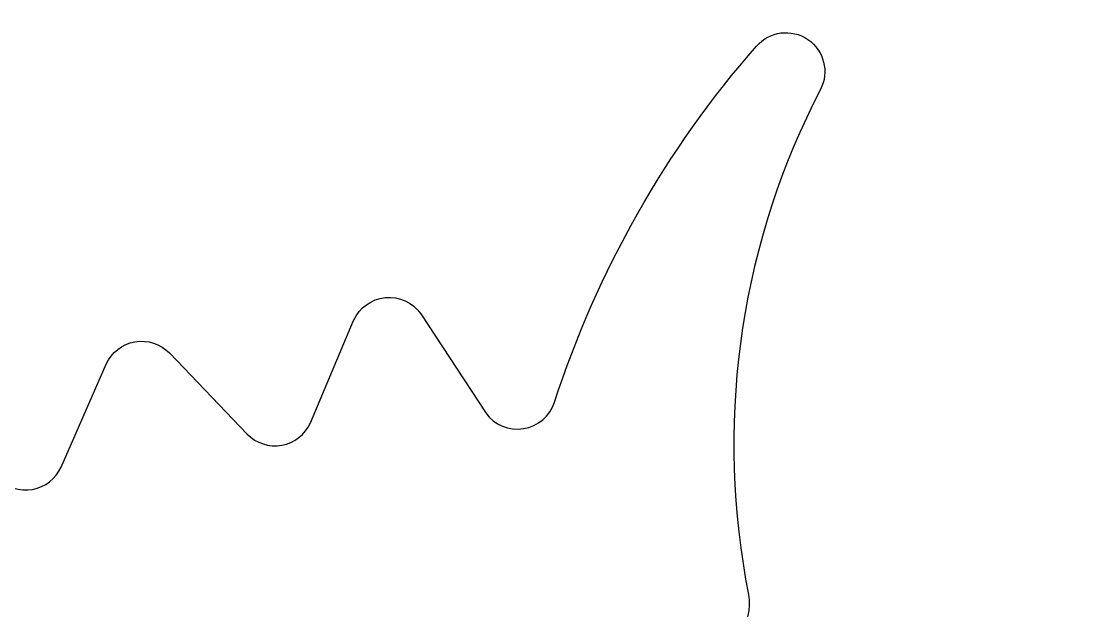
# Model space of a CAD drawing. Header units: millimetres. Extents: x 0 to 8967983, y -224399 to 13801.
# Drawn here: x 71396.41 to 71404.72, y -193450.9 to -193446.28 of the extents above; entities that cross this region are included whole.
import ezdxf

# ---------------------------------------------------------------- set-up
doc = ezdxf.new("R2010")
doc.units = ezdxf.units.MM
doc.header["$LTSCALE"] = 10
doc.layers.add('Архитектура', color=251, linetype='Continuous')

msp = doc.modelspace()

# ---------------------------------------------------------------- linework, layer by layer
at = {"layer": 'Архитектура', "lineweight": 25, "transparency": 33554684}
msp.add_lwpolyline([(71396.2291, -193449.8626, 0.527868), (71396.7247, -193449.7747), (71397.0772, -193448.9693, -0.527868), (71397.5728, -193448.8815), (71398.1806, -193449.5167, 0.527868), (71398.6762, -193449.4288), (71399.0139, -193448.6261, -0.57795), (71399.5395, -193448.574), (71400.0485, -193449.3505, 0.615334), (71400.5863, -193449.267, -0.101403), (71402.1674, -193446.478, -0.887085), (71402.6676, -193446.8189, 0.164997), (71402.082, -193450.6517), (71402.1033, -193450.7718, -0.414304), (71401.7575, -193451.2665)], format="xyb", dxfattribs=at)
msp.add_lwpolyline([(71396.2291, -193449.8626, 0.527868), (71396.7247, -193449.7747), (71397.0772, -193448.9693, -0.527868), (71397.5728, -193448.8815), (71398.1806, -193449.5167, 0.527868), (71398.6762, -193449.4288), (71399.0139, -193448.6261, -0.57795), (71399.5395, -193448.574), (71400.0485, -193449.3505, 0.615334), (71400.5863, -193449.267, -0.101403), (71402.1674, -193446.478, -0.887085), (71402.6676, -193446.8189, 0.164997), (71402.082, -193450.6517), (71402.1033, -193450.7718, -0.414304), (71401.7575, -193451.2665)], format="xyb", dxfattribs=at)
msp.add_lwpolyline([(71396.2291, -193449.8626, 0.527868), (71396.7247, -193449.7747), (71397.0772, -193448.9693, -0.527868), (71397.5728, -193448.8815), (71398.1806, -193449.5167, 0.527868), (71398.6762, -193449.4288), (71399.0139, -193448.6261, -0.57795), (71399.5395, -193448.574), (71400.0485, -193449.3505, 0.615334), (71400.5863, -193449.267, -0.101403), (71402.1674, -193446.478, -0.887085), (71402.6676, -193446.8189, 0.164997), (71402.082, -193450.6517), (71402.1033, -193450.7718, -0.414304), (71401.7575, -193451.2665)], format="xyb", dxfattribs=at)
msp.add_lwpolyline([(71396.2291, -193449.8626, 0.527868), (71396.7247, -193449.7747), (71397.0772, -193448.9693, -0.527868), (71397.5728, -193448.8815), (71398.1806, -193449.5167, 0.527868), (71398.6762, -193449.4288), (71399.0139, -193448.6261, -0.57795), (71399.5395, -193448.574), (71400.0485, -193449.3505, 0.615334), (71400.5863, -193449.267, -0.101403), (71402.1674, -193446.478, -0.887085), (71402.6676, -193446.8189, 0.164997), (71402.082, -193450.6517), (71402.1033, -193450.7718, -0.414304), (71401.7575, -193451.2665)], format="xyb", dxfattribs=at)
msp.add_lwpolyline([(71396.2291, -193449.8626, 0.527868), (71396.7247, -193449.7747), (71397.0772, -193448.9693, -0.527868), (71397.5728, -193448.8815), (71398.1806, -193449.5167, 0.527868), (71398.6762, -193449.4288), (71399.0139, -193448.6261, -0.57795), (71399.5395, -193448.574), (71400.0485, -193449.3505, 0.615334), (71400.5863, -193449.267, -0.101403), (71402.1674, -193446.478, -0.887085), (71402.6676, -193446.8189, 0.164997), (71402.082, -193450.6517), (71402.1033, -193450.7718, -0.414304), (71401.7575, -193451.2665)], format="xyb", dxfattribs=at)
msp.add_lwpolyline([(71396.2291, -193449.8626, 0.527868), (71396.7247, -193449.7747), (71397.0772, -193448.9693, -0.527868), (71397.5728, -193448.8815), (71398.1806, -193449.5167, 0.527868), (71398.6762, -193449.4288), (71399.0139, -193448.6261, -0.57795), (71399.5395, -193448.574), (71400.0485, -193449.3505, 0.615334), (71400.5863, -193449.267, -0.101403), (71402.1674, -193446.478, -0.887085), (71402.6676, -193446.8189, 0.164997), (71402.082, -193450.6517), (71402.1033, -193450.7718, -0.414304), (71401.7575, -193451.2665)], format="xyb", dxfattribs=at)
msp.add_lwpolyline([(71396.2291, -193449.8626, 0.527868), (71396.7247, -193449.7747), (71397.0772, -193448.9693, -0.527868), (71397.5728, -193448.8815), (71398.1806, -193449.5167, 0.527868), (71398.6762, -193449.4288), (71399.0139, -193448.6261, -0.57795), (71399.5395, -193448.574), (71400.0485, -193449.3505, 0.615334), (71400.5863, -193449.267, -0.101403), (71402.1674, -193446.478, -0.887085), (71402.6676, -193446.8189, 0.164997), (71402.082, -193450.6517), (71402.1033, -193450.7718, -0.414304), (71401.7575, -193451.2665)], format="xyb", dxfattribs=at)
msp.add_lwpolyline([(71396.2291, -193449.8626, 0.527868), (71396.7247, -193449.7747), (71397.0772, -193448.9693, -0.527868), (71397.5728, -193448.8815), (71398.1806, -193449.5167, 0.527868), (71398.6762, -193449.4288), (71399.0139, -193448.6261, -0.57795), (71399.5395, -193448.574), (71400.0485, -193449.3505, 0.615334), (71400.5863, -193449.267, -0.101403), (71402.1674, -193446.478, -0.887085), (71402.6676, -193446.8189, 0.164997), (71402.082, -193450.6517), (71402.1033, -193450.7718, -0.414304), (71401.7575, -193451.2665)], format="xyb", dxfattribs=at)
msp.add_lwpolyline([(71396.2291, -193449.8626, 0.527868), (71396.7247, -193449.7747), (71397.0772, -193448.9693, -0.527868), (71397.5728, -193448.8815), (71398.1806, -193449.5167, 0.527868), (71398.6762, -193449.4288), (71399.0139, -193448.6261, -0.57795), (71399.5395, -193448.574), (71400.0485, -193449.3505, 0.615334), (71400.5863, -193449.267, -0.101403), (71402.1674, -193446.478, -0.887085), (71402.6676, -193446.8189, 0.164997), (71402.082, -193450.6517), (71402.1033, -193450.7718, -0.414304), (71401.7575, -193451.2665)], format="xyb", dxfattribs=at)
msp.add_lwpolyline([(71396.2291, -193449.8626, 0.527868), (71396.7247, -193449.7747), (71397.0772, -193448.9693, -0.527868), (71397.5728, -193448.8815), (71398.1806, -193449.5167, 0.527868), (71398.6762, -193449.4288), (71399.0139, -193448.6261, -0.57795), (71399.5395, -193448.574), (71400.0485, -193449.3505, 0.615334), (71400.5863, -193449.267, -0.101403), (71402.1674, -193446.478, -0.887085), (71402.6676, -193446.8189, 0.164997), (71402.082, -193450.6517), (71402.1033, -193450.7718, -0.414304), (71401.7575, -193451.2665)], format="xyb", dxfattribs=at)
msp.add_lwpolyline([(71396.2291, -193449.8626, 0.527868), (71396.7247, -193449.7747), (71397.0772, -193448.9693, -0.527868), (71397.5728, -193448.8815), (71398.1806, -193449.5167, 0.527868), (71398.6762, -193449.4288), (71399.0139, -193448.6261, -0.57795), (71399.5395, -193448.574), (71400.0485, -193449.3505, 0.615334), (71400.5863, -193449.267, -0.101403), (71402.1674, -193446.478, -0.887085), (71402.6676, -193446.8189, 0.164997), (71402.082, -193450.6517), (71402.1033, -193450.7718, -0.414304), (71401.7575, -193451.2665)], format="xyb", dxfattribs=at)
msp.add_lwpolyline([(71396.2291, -193449.8626, 0.527868), (71396.7247, -193449.7747), (71397.0772, -193448.9693, -0.527868), (71397.5728, -193448.8815), (71398.1806, -193449.5167, 0.527868), (71398.6762, -193449.4288), (71399.0139, -193448.6261, -0.57795), (71399.5395, -193448.574), (71400.0485, -193449.3505, 0.615334), (71400.5863, -193449.267, -0.101403), (71402.1674, -193446.478, -0.887085), (71402.6676, -193446.8189, 0.164997), (71402.082, -193450.6517), (71402.1033, -193450.7718, -0.414304), (71401.7575, -193451.2665)], format="xyb", dxfattribs=at)
msp.add_lwpolyline([(71396.2291, -193449.8626, 0.527868), (71396.7247, -193449.7747), (71397.0772, -193448.9693, -0.527868), (71397.5728, -193448.8815), (71398.1806, -193449.5167, 0.527868), (71398.6762, -193449.4288), (71399.0139, -193448.6261, -0.57795), (71399.5395, -193448.574), (71400.0485, -193449.3505, 0.615334), (71400.5863, -193449.267, -0.101403), (71402.1674, -193446.478, -0.887085), (71402.6676, -193446.8189, 0.164997), (71402.082, -193450.6517), (71402.1033, -193450.7718, -0.414304), (71401.7575, -193451.2665)], format="xyb", dxfattribs=at)
msp.add_lwpolyline([(71396.2291, -193449.8626, 0.527868), (71396.7247, -193449.7747), (71397.0772, -193448.9693, -0.527868), (71397.5728, -193448.8815), (71398.1806, -193449.5167, 0.527868), (71398.6762, -193449.4288), (71399.0139, -193448.6261, -0.57795), (71399.5395, -193448.574), (71400.0485, -193449.3505, 0.615334), (71400.5863, -193449.267, -0.101403), (71402.1674, -193446.478, -0.887085), (71402.6676, -193446.8189, 0.164997), (71402.082, -193450.6517), (71402.1033, -193450.7718, -0.414304), (71401.7575, -193451.2665)], format="xyb", dxfattribs=at)
msp.add_lwpolyline([(71396.2291, -193449.8626, 0.527868), (71396.7247, -193449.7747), (71397.0772, -193448.9693, -0.527868), (71397.5728, -193448.8815), (71398.1806, -193449.5167, 0.527868), (71398.6762, -193449.4288), (71399.0139, -193448.6261, -0.57795), (71399.5395, -193448.574), (71400.0485, -193449.3505, 0.615334), (71400.5863, -193449.267, -0.101403), (71402.1674, -193446.478, -0.887085), (71402.6676, -193446.8189, 0.164997), (71402.082, -193450.6517), (71402.1033, -193450.7718, -0.414304), (71401.7575, -193451.2665)], format="xyb", dxfattribs=at)
msp.add_lwpolyline([(71396.2291, -193449.8626, 0.527868), (71396.7247, -193449.7747), (71397.0772, -193448.9693, -0.527868), (71397.5728, -193448.8815), (71398.1806, -193449.5167, 0.527868), (71398.6762, -193449.4288), (71399.0139, -193448.6261, -0.57795), (71399.5395, -193448.574), (71400.0485, -193449.3505, 0.615334), (71400.5863, -193449.267, -0.101403), (71402.1674, -193446.478, -0.887085), (71402.6676, -193446.8189, 0.164997), (71402.082, -193450.6517), (71402.1033, -193450.7718, -0.414304), (71401.7575, -193451.2665)], format="xyb", dxfattribs=at)
msp.add_lwpolyline([(71396.2291, -193449.8626, 0.527868), (71396.7247, -193449.7747), (71397.0772, -193448.9693, -0.527868), (71397.5728, -193448.8815), (71398.1806, -193449.5167, 0.527868), (71398.6762, -193449.4288), (71399.0139, -193448.6261, -0.57795), (71399.5395, -193448.574), (71400.0485, -193449.3505, 0.615334), (71400.5863, -193449.267, -0.101403), (71402.1674, -193446.478, -0.887085), (71402.6676, -193446.8189, 0.164997), (71402.082, -193450.6517), (71402.1033, -193450.7718, -0.414304), (71401.7575, -193451.2665)], format="xyb", dxfattribs=at)
msp.add_lwpolyline([(71396.2291, -193449.8626, 0.527868), (71396.7247, -193449.7747), (71397.0772, -193448.9693, -0.527868), (71397.5728, -193448.8815), (71398.1806, -193449.5167, 0.527868), (71398.6762, -193449.4288), (71399.0139, -193448.6261, -0.57795), (71399.5395, -193448.574), (71400.0485, -193449.3505, 0.615334), (71400.5863, -193449.267, -0.101403), (71402.1674, -193446.478, -0.887085), (71402.6676, -193446.8189, 0.164997), (71402.082, -193450.6517), (71402.1033, -193450.7718, -0.414304), (71401.7575, -193451.2665)], format="xyb", dxfattribs=at)
msp.add_lwpolyline([(71396.2291, -193449.8626, 0.527868), (71396.7247, -193449.7747), (71397.0772, -193448.9693, -0.527868), (71397.5728, -193448.8815), (71398.1806, -193449.5167, 0.527868), (71398.6762, -193449.4288), (71399.0139, -193448.6261, -0.57795), (71399.5395, -193448.574), (71400.0485, -193449.3505, 0.615334), (71400.5863, -193449.267, -0.101403), (71402.1674, -193446.478, -0.887085), (71402.6676, -193446.8189, 0.164997), (71402.082, -193450.6517), (71402.1033, -193450.7718, -0.414304), (71401.7575, -193451.2665)], format="xyb", dxfattribs=at)
msp.add_lwpolyline([(71396.2291, -193449.8626, 0.527868), (71396.7247, -193449.7747), (71397.0772, -193448.9693, -0.527868), (71397.5728, -193448.8815), (71398.1806, -193449.5167, 0.527868), (71398.6762, -193449.4288), (71399.0139, -193448.6261, -0.57795), (71399.5395, -193448.574), (71400.0485, -193449.3505, 0.615334), (71400.5863, -193449.267, -0.101403), (71402.1674, -193446.478, -0.887085), (71402.6676, -193446.8189, 0.164997), (71402.082, -193450.6517), (71402.1033, -193450.7718, -0.414304), (71401.7575, -193451.2665)], format="xyb", dxfattribs=at)
msp.add_lwpolyline([(71396.2291, -193449.8626, 0.527868), (71396.7247, -193449.7747), (71397.0772, -193448.9693, -0.527868), (71397.5728, -193448.8815), (71398.1806, -193449.5167, 0.527868), (71398.6762, -193449.4288), (71399.0139, -193448.6261, -0.57795), (71399.5395, -193448.574), (71400.0485, -193449.3505, 0.615334), (71400.5863, -193449.267, -0.101403), (71402.1674, -193446.478, -0.887085), (71402.6676, -193446.8189, 0.164997), (71402.082, -193450.6517), (71402.1033, -193450.7718, -0.414304), (71401.7575, -193451.2665)], format="xyb", dxfattribs=at)
msp.add_lwpolyline([(71396.2291, -193449.8626, 0.527868), (71396.7247, -193449.7747), (71397.0772, -193448.9693, -0.527868), (71397.5728, -193448.8815), (71398.1806, -193449.5167, 0.527868), (71398.6762, -193449.4288), (71399.0139, -193448.6261, -0.57795), (71399.5395, -193448.574), (71400.0485, -193449.3505, 0.615334), (71400.5863, -193449.267, -0.101403), (71402.1674, -193446.478, -0.887085), (71402.6676, -193446.8189, 0.164997), (71402.082, -193450.6517), (71402.1033, -193450.7718, -0.414304), (71401.7575, -193451.2665)], format="xyb", dxfattribs=at)
msp.add_lwpolyline([(71396.2291, -193449.8626, 0.527868), (71396.7247, -193449.7747), (71397.0772, -193448.9693, -0.527868), (71397.5728, -193448.8815), (71398.1806, -193449.5167, 0.527868), (71398.6762, -193449.4288), (71399.0139, -193448.6261, -0.57795), (71399.5395, -193448.574), (71400.0485, -193449.3505, 0.615334), (71400.5863, -193449.267, -0.101403), (71402.1674, -193446.478, -0.887085), (71402.6676, -193446.8189, 0.164997), (71402.082, -193450.6517), (71402.1033, -193450.7718, -0.414304), (71401.7575, -193451.2665)], format="xyb", dxfattribs=at)
msp.add_lwpolyline([(71396.2291, -193449.8626, 0.527868), (71396.7247, -193449.7747), (71397.0772, -193448.9693, -0.527868), (71397.5728, -193448.8815), (71398.1806, -193449.5167, 0.527868), (71398.6762, -193449.4288), (71399.0139, -193448.6261, -0.57795), (71399.5395, -193448.574), (71400.0485, -193449.3505, 0.615334), (71400.5863, -193449.267, -0.101403), (71402.1674, -193446.478, -0.887085), (71402.6676, -193446.8189, 0.164997), (71402.082, -193450.6517), (71402.1033, -193450.7718, -0.414304), (71401.7575, -193451.2665)], format="xyb", dxfattribs=at)
msp.add_lwpolyline([(71396.2291, -193449.8626, 0.527868), (71396.7247, -193449.7747), (71397.0772, -193448.9693, -0.527868), (71397.5728, -193448.8815), (71398.1806, -193449.5167, 0.527868), (71398.6762, -193449.4288), (71399.0139, -193448.6261, -0.57795), (71399.5395, -193448.574), (71400.0485, -193449.3505, 0.615334), (71400.5863, -193449.267, -0.101403), (71402.1674, -193446.478, -0.887085), (71402.6676, -193446.8189, 0.164997), (71402.082, -193450.6517), (71402.1033, -193450.7718, -0.414304), (71401.7575, -193451.2665)], format="xyb", dxfattribs=at)
msp.add_lwpolyline([(71396.2291, -193449.8626, 0.527868), (71396.7247, -193449.7747), (71397.0772, -193448.9693, -0.527868), (71397.5728, -193448.8815), (71398.1806, -193449.5167, 0.527868), (71398.6762, -193449.4288), (71399.0139, -193448.6261, -0.57795), (71399.5395, -193448.574), (71400.0485, -193449.3505, 0.615334), (71400.5863, -193449.267, -0.101403), (71402.1674, -193446.478, -0.887085), (71402.6676, -193446.8189, 0.164997), (71402.082, -193450.6517), (71402.1033, -193450.7718, -0.414304), (71401.7575, -193451.2665)], format="xyb", dxfattribs=at)
msp.add_lwpolyline([(71396.2291, -193449.8626, 0.527868), (71396.7247, -193449.7747), (71397.0772, -193448.9693, -0.527868), (71397.5728, -193448.8815), (71398.1806, -193449.5167, 0.527868), (71398.6762, -193449.4288), (71399.0139, -193448.6261, -0.57795), (71399.5395, -193448.574), (71400.0485, -193449.3505, 0.615334), (71400.5863, -193449.267, -0.101403), (71402.1674, -193446.478, -0.887085), (71402.6676, -193446.8189, 0.164997), (71402.082, -193450.6517), (71402.1033, -193450.7718, -0.414304), (71401.7575, -193451.2665)], format="xyb", dxfattribs=at)
msp.add_lwpolyline([(71396.2291, -193449.8626, 0.527868), (71396.7247, -193449.7747), (71397.0772, -193448.9693, -0.527868), (71397.5728, -193448.8815), (71398.1806, -193449.5167, 0.527868), (71398.6762, -193449.4288), (71399.0139, -193448.6261, -0.57795), (71399.5395, -193448.574), (71400.0485, -193449.3505, 0.615334), (71400.5863, -193449.267, -0.101403), (71402.1674, -193446.478, -0.887085), (71402.6676, -193446.8189, 0.164997), (71402.082, -193450.6517), (71402.1033, -193450.7718, -0.414304), (71401.7575, -193451.2665)], format="xyb", dxfattribs=at)
msp.add_lwpolyline([(71396.2291, -193449.8626, 0.527868), (71396.7247, -193449.7747), (71397.0772, -193448.9693, -0.527868), (71397.5728, -193448.8815), (71398.1806, -193449.5167, 0.527868), (71398.6762, -193449.4288), (71399.0139, -193448.6261, -0.57795), (71399.5395, -193448.574), (71400.0485, -193449.3505, 0.615334), (71400.5863, -193449.267, -0.101403), (71402.1674, -193446.478, -0.887085), (71402.6676, -193446.8189, 0.164997), (71402.082, -193450.6517), (71402.1033, -193450.7718, -0.414304), (71401.7575, -193451.2665)], format="xyb", dxfattribs=at)
msp.add_lwpolyline([(71396.2291, -193449.8626, 0.527868), (71396.7247, -193449.7747), (71397.0772, -193448.9693, -0.527868), (71397.5728, -193448.8815), (71398.1806, -193449.5167, 0.527868), (71398.6762, -193449.4288), (71399.0139, -193448.6261, -0.57795), (71399.5395, -193448.574), (71400.0485, -193449.3505, 0.615334), (71400.5863, -193449.267, -0.101403), (71402.1674, -193446.478, -0.887085), (71402.6676, -193446.8189, 0.164997), (71402.082, -193450.6517), (71402.1033, -193450.7718, -0.414304), (71401.7575, -193451.2665)], format="xyb", dxfattribs=at)
msp.add_lwpolyline([(71396.2291, -193449.8626, 0.527868), (71396.7247, -193449.7747), (71397.0772, -193448.9693, -0.527868), (71397.5728, -193448.8815), (71398.1806, -193449.5167, 0.527868), (71398.6762, -193449.4288), (71399.0139, -193448.6261, -0.57795), (71399.5395, -193448.574), (71400.0485, -193449.3505, 0.615334), (71400.5863, -193449.267, -0.101403), (71402.1674, -193446.478, -0.887085), (71402.6676, -193446.8189, 0.164997), (71402.082, -193450.6517), (71402.1033, -193450.7718, -0.414304), (71401.7575, -193451.2665)], format="xyb", dxfattribs=at)
msp.add_lwpolyline([(71396.2291, -193449.8626, 0.527868), (71396.7247, -193449.7747), (71397.0772, -193448.9693, -0.527868), (71397.5728, -193448.8815), (71398.1806, -193449.5167, 0.527868), (71398.6762, -193449.4288), (71399.0139, -193448.6261, -0.57795), (71399.5395, -193448.574), (71400.0485, -193449.3505, 0.615334), (71400.5863, -193449.267, -0.101403), (71402.1674, -193446.478, -0.887085), (71402.6676, -193446.8189, 0.164997), (71402.082, -193450.6517), (71402.1033, -193450.7718, -0.414304), (71401.7575, -193451.2665)], format="xyb", dxfattribs=at)
msp.add_lwpolyline([(71396.2291, -193449.8626, 0.527868), (71396.7247, -193449.7747), (71397.0772, -193448.9693, -0.527868), (71397.5728, -193448.8815), (71398.1806, -193449.5167, 0.527868), (71398.6762, -193449.4288), (71399.0139, -193448.6261, -0.57795), (71399.5395, -193448.574), (71400.0485, -193449.3505, 0.615334), (71400.5863, -193449.267, -0.101403), (71402.1674, -193446.478, -0.887085), (71402.6676, -193446.8189, 0.164997), (71402.082, -193450.6517), (71402.1033, -193450.7718, -0.414304), (71401.7575, -193451.2665)], format="xyb", dxfattribs=at)
msp.add_lwpolyline([(71396.2291, -193449.8626, 0.527868), (71396.7247, -193449.7747), (71397.0772, -193448.9693, -0.527868), (71397.5728, -193448.8815), (71398.1806, -193449.5167, 0.527868), (71398.6762, -193449.4288), (71399.0139, -193448.6261, -0.57795), (71399.5395, -193448.574), (71400.0485, -193449.3505, 0.615334), (71400.5863, -193449.267, -0.101403), (71402.1674, -193446.478, -0.887085), (71402.6676, -193446.8189, 0.164997), (71402.082, -193450.6517), (71402.1033, -193450.7718, -0.414304), (71401.7575, -193451.2665)], format="xyb", dxfattribs=at)
msp.add_lwpolyline([(71396.2291, -193449.8626, 0.527868), (71396.7247, -193449.7747), (71397.0772, -193448.9693, -0.527868), (71397.5728, -193448.8815), (71398.1806, -193449.5167, 0.527868), (71398.6762, -193449.4288), (71399.0139, -193448.6261, -0.57795), (71399.5395, -193448.574), (71400.0485, -193449.3505, 0.615334), (71400.5863, -193449.267, -0.101403), (71402.1674, -193446.478, -0.887085), (71402.6676, -193446.8189, 0.164997), (71402.082, -193450.6517), (71402.1033, -193450.7718, -0.414304), (71401.7575, -193451.2665)], format="xyb", dxfattribs=at)
msp.add_lwpolyline([(71396.2291, -193449.8626, 0.527868), (71396.7247, -193449.7747), (71397.0772, -193448.9693, -0.527868), (71397.5728, -193448.8815), (71398.1806, -193449.5167, 0.527868), (71398.6762, -193449.4288), (71399.0139, -193448.6261, -0.57795), (71399.5395, -193448.574), (71400.0485, -193449.3505, 0.615334), (71400.5863, -193449.267, -0.101403), (71402.1674, -193446.478, -0.887085), (71402.6676, -193446.8189, 0.164997), (71402.082, -193450.6517), (71402.1033, -193450.7718, -0.414304), (71401.7575, -193451.2665)], format="xyb", dxfattribs=at)
msp.add_lwpolyline([(71396.2291, -193449.8626, 0.527868), (71396.7247, -193449.7747), (71397.0772, -193448.9693, -0.527868), (71397.5728, -193448.8815), (71398.1806, -193449.5167, 0.527868), (71398.6762, -193449.4288), (71399.0139, -193448.6261, -0.57795), (71399.5395, -193448.574), (71400.0485, -193449.3505, 0.615334), (71400.5863, -193449.267, -0.101403), (71402.1674, -193446.478, -0.887085), (71402.6676, -193446.8189, 0.164997), (71402.082, -193450.6517), (71402.1033, -193450.7718, -0.414304), (71401.7575, -193451.2665)], format="xyb", dxfattribs=at)
msp.add_lwpolyline([(71396.2291, -193449.8626, 0.527868), (71396.7247, -193449.7747), (71397.0772, -193448.9693, -0.527868), (71397.5728, -193448.8815), (71398.1806, -193449.5167, 0.527868), (71398.6762, -193449.4288), (71399.0139, -193448.6261, -0.57795), (71399.5395, -193448.574), (71400.0485, -193449.3505, 0.615334), (71400.5863, -193449.267, -0.101403), (71402.1674, -193446.478, -0.887085), (71402.6676, -193446.8189, 0.164997), (71402.082, -193450.6517), (71402.1033, -193450.7718, -0.414304), (71401.7575, -193451.2665)], format="xyb", dxfattribs=at)
msp.add_lwpolyline([(71396.2291, -193449.8626, 0.527868), (71396.7247, -193449.7747), (71397.0772, -193448.9693, -0.527868), (71397.5728, -193448.8815), (71398.1806, -193449.5167, 0.527868), (71398.6762, -193449.4288), (71399.0139, -193448.6261, -0.57795), (71399.5395, -193448.574), (71400.0485, -193449.3505, 0.615334), (71400.5863, -193449.267, -0.101403), (71402.1674, -193446.478, -0.887085), (71402.6676, -193446.8189, 0.164997), (71402.082, -193450.6517), (71402.1033, -193450.7718, -0.414304), (71401.7575, -193451.2665)], format="xyb", dxfattribs=at)
msp.add_lwpolyline([(71396.2291, -193449.8626, 0.527868), (71396.7247, -193449.7747), (71397.0772, -193448.9693, -0.527868), (71397.5728, -193448.8815), (71398.1806, -193449.5167, 0.527868), (71398.6762, -193449.4288), (71399.0139, -193448.6261, -0.57795), (71399.5395, -193448.574), (71400.0485, -193449.3505, 0.615334), (71400.5863, -193449.267, -0.101403), (71402.1674, -193446.478, -0.887085), (71402.6676, -193446.8189, 0.164997), (71402.082, -193450.6517), (71402.1033, -193450.7718, -0.414304), (71401.7575, -193451.2665)], format="xyb", dxfattribs=at)
msp.add_lwpolyline([(71396.2291, -193449.8626, 0.527868), (71396.7247, -193449.7747), (71397.0772, -193448.9693, -0.527868), (71397.5728, -193448.8815), (71398.1806, -193449.5167, 0.527868), (71398.6762, -193449.4288), (71399.0139, -193448.6261, -0.57795), (71399.5395, -193448.574), (71400.0485, -193449.3505, 0.615334), (71400.5863, -193449.267, -0.101403), (71402.1674, -193446.478, -0.887085), (71402.6676, -193446.8189, 0.164997), (71402.082, -193450.6517), (71402.1033, -193450.7718, -0.414304), (71401.7575, -193451.2665)], format="xyb", dxfattribs=at)
msp.add_lwpolyline([(71396.2291, -193449.8626, 0.527868), (71396.7247, -193449.7747), (71397.0772, -193448.9693, -0.527868), (71397.5728, -193448.8815), (71398.1806, -193449.5167, 0.527868), (71398.6762, -193449.4288), (71399.0139, -193448.6261, -0.57795), (71399.5395, -193448.574), (71400.0485, -193449.3505, 0.615334), (71400.5863, -193449.267, -0.101403), (71402.1674, -193446.478, -0.887085), (71402.6676, -193446.8189, 0.164997), (71402.082, -193450.6517), (71402.1033, -193450.7718, -0.414304), (71401.7575, -193451.2665)], format="xyb", dxfattribs=at)
msp.add_lwpolyline([(71396.2291, -193449.8626, 0.527868), (71396.7247, -193449.7747), (71397.0772, -193448.9693, -0.527868), (71397.5728, -193448.8815), (71398.1806, -193449.5167, 0.527868), (71398.6762, -193449.4288), (71399.0139, -193448.6261, -0.57795), (71399.5395, -193448.574), (71400.0485, -193449.3505, 0.615334), (71400.5863, -193449.267, -0.101403), (71402.1674, -193446.478, -0.887085), (71402.6676, -193446.8189, 0.164997), (71402.082, -193450.6517), (71402.1033, -193450.7718, -0.414304), (71401.7575, -193451.2665)], format="xyb", dxfattribs=at)
msp.add_lwpolyline([(71396.2291, -193449.8626, 0.527868), (71396.7247, -193449.7747), (71397.0772, -193448.9693, -0.527868), (71397.5728, -193448.8815), (71398.1806, -193449.5167, 0.527868), (71398.6762, -193449.4288), (71399.0139, -193448.6261, -0.57795), (71399.5395, -193448.574), (71400.0485, -193449.3505, 0.615334), (71400.5863, -193449.267, -0.101403), (71402.1674, -193446.478, -0.887085), (71402.6676, -193446.8189, 0.164997), (71402.082, -193450.6517), (71402.1033, -193450.7718, -0.414304), (71401.7575, -193451.2665)], format="xyb", dxfattribs=at)
msp.add_lwpolyline([(71396.2291, -193449.8626, 0.527868), (71396.7247, -193449.7747), (71397.0772, -193448.9693, -0.527868), (71397.5728, -193448.8815), (71398.1806, -193449.5167, 0.527868), (71398.6762, -193449.4288), (71399.0139, -193448.6261, -0.57795), (71399.5395, -193448.574), (71400.0485, -193449.3505, 0.615334), (71400.5863, -193449.267, -0.101403), (71402.1674, -193446.478, -0.887085), (71402.6676, -193446.8189, 0.164997), (71402.082, -193450.6517), (71402.1033, -193450.7718, -0.414304), (71401.7575, -193451.2665)], format="xyb", dxfattribs=at)
msp.add_lwpolyline([(71396.2291, -193449.8626, 0.527868), (71396.7247, -193449.7747), (71397.0772, -193448.9693, -0.527868), (71397.5728, -193448.8815), (71398.1806, -193449.5167, 0.527868), (71398.6762, -193449.4288), (71399.0139, -193448.6261, -0.57795), (71399.5395, -193448.574), (71400.0485, -193449.3505, 0.615334), (71400.5863, -193449.267, -0.101403), (71402.1674, -193446.478, -0.887085), (71402.6676, -193446.8189, 0.164997), (71402.082, -193450.6517), (71402.1033, -193450.7718, -0.414304), (71401.7575, -193451.2665)], format="xyb", dxfattribs=at)
msp.add_lwpolyline([(71396.2291, -193449.8626, 0.527868), (71396.7247, -193449.7747), (71397.0772, -193448.9693, -0.527868), (71397.5728, -193448.8815), (71398.1806, -193449.5167, 0.527868), (71398.6762, -193449.4288), (71399.0139, -193448.6261, -0.57795), (71399.5395, -193448.574), (71400.0485, -193449.3505, 0.615334), (71400.5863, -193449.267, -0.101403), (71402.1674, -193446.478, -0.887085), (71402.6676, -193446.8189, 0.164997), (71402.082, -193450.6517), (71402.1033, -193450.7718, -0.414304), (71401.7575, -193451.2665)], format="xyb", dxfattribs=at)
msp.add_lwpolyline([(71396.2291, -193449.8626, 0.527868), (71396.7247, -193449.7747), (71397.0772, -193448.9693, -0.527868), (71397.5728, -193448.8815), (71398.1806, -193449.5167, 0.527868), (71398.6762, -193449.4288), (71399.0139, -193448.6261, -0.57795), (71399.5395, -193448.574), (71400.0485, -193449.3505, 0.615334), (71400.5863, -193449.267, -0.101403), (71402.1674, -193446.478, -0.887085), (71402.6676, -193446.8189, 0.164997), (71402.082, -193450.6517), (71402.1033, -193450.7718, -0.414304), (71401.7575, -193451.2665)], format="xyb", dxfattribs=at)
msp.add_lwpolyline([(71396.2291, -193449.8626, 0.527868), (71396.7247, -193449.7747), (71397.0772, -193448.9693, -0.527868), (71397.5728, -193448.8815), (71398.1806, -193449.5167, 0.527868), (71398.6762, -193449.4288), (71399.0139, -193448.6261, -0.57795), (71399.5395, -193448.574), (71400.0485, -193449.3505, 0.615334), (71400.5863, -193449.267, -0.101403), (71402.1674, -193446.478, -0.887085), (71402.6676, -193446.8189, 0.164997), (71402.082, -193450.6517), (71402.1033, -193450.7718, -0.414304), (71401.7575, -193451.2665)], format="xyb", dxfattribs=at)
msp.add_lwpolyline([(71396.2291, -193449.8626, 0.527868), (71396.7247, -193449.7747), (71397.0772, -193448.9693, -0.527868), (71397.5728, -193448.8815), (71398.1806, -193449.5167, 0.527868), (71398.6762, -193449.4288), (71399.0139, -193448.6261, -0.57795), (71399.5395, -193448.574), (71400.0485, -193449.3505, 0.615334), (71400.5863, -193449.267, -0.101403), (71402.1674, -193446.478, -0.887085), (71402.6676, -193446.8189, 0.164997), (71402.082, -193450.6517), (71402.1033, -193450.7718, -0.414304), (71401.7575, -193451.2665)], format="xyb", dxfattribs=at)
msp.add_lwpolyline([(71396.2291, -193449.8626, 0.527868), (71396.7247, -193449.7747), (71397.0772, -193448.9693, -0.527868), (71397.5728, -193448.8815), (71398.1806, -193449.5167, 0.527868), (71398.6762, -193449.4288), (71399.0139, -193448.6261, -0.57795), (71399.5395, -193448.574), (71400.0485, -193449.3505, 0.615334), (71400.5863, -193449.267, -0.101403), (71402.1674, -193446.478, -0.887085), (71402.6676, -193446.8189, 0.164997), (71402.082, -193450.6517), (71402.1033, -193450.7718, -0.414304), (71401.7575, -193451.2665)], format="xyb", dxfattribs=at)
msp.add_lwpolyline([(71396.2291, -193449.8626, 0.527868), (71396.7247, -193449.7747), (71397.0772, -193448.9693, -0.527868), (71397.5728, -193448.8815), (71398.1806, -193449.5167, 0.527868), (71398.6762, -193449.4288), (71399.0139, -193448.6261, -0.57795), (71399.5395, -193448.574), (71400.0485, -193449.3505, 0.615334), (71400.5863, -193449.267, -0.101403), (71402.1674, -193446.478, -0.887085), (71402.6676, -193446.8189, 0.164997), (71402.082, -193450.6517), (71402.1033, -193450.7718, -0.414304), (71401.7575, -193451.2665)], format="xyb", dxfattribs=at)
msp.add_lwpolyline([(71396.2291, -193449.8626, 0.527868), (71396.7247, -193449.7747), (71397.0772, -193448.9693, -0.527868), (71397.5728, -193448.8815), (71398.1806, -193449.5167, 0.527868), (71398.6762, -193449.4288), (71399.0139, -193448.6261, -0.57795), (71399.5395, -193448.574), (71400.0485, -193449.3505, 0.615334), (71400.5863, -193449.267, -0.101403), (71402.1674, -193446.478, -0.887085), (71402.6676, -193446.8189, 0.164997), (71402.082, -193450.6517), (71402.1033, -193450.7718, -0.414304), (71401.7575, -193451.2665)], format="xyb", dxfattribs=at)
msp.add_lwpolyline([(71396.2291, -193449.8626, 0.527868), (71396.7247, -193449.7747), (71397.0772, -193448.9693, -0.527868), (71397.5728, -193448.8815), (71398.1806, -193449.5167, 0.527868), (71398.6762, -193449.4288), (71399.0139, -193448.6261, -0.57795), (71399.5395, -193448.574), (71400.0485, -193449.3505, 0.615334), (71400.5863, -193449.267, -0.101403), (71402.1674, -193446.478, -0.887085), (71402.6676, -193446.8189, 0.164997), (71402.082, -193450.6517), (71402.1033, -193450.7718, -0.414304), (71401.7575, -193451.2665)], format="xyb", dxfattribs=at)
msp.add_lwpolyline([(71396.2291, -193449.8626, 0.527868), (71396.7247, -193449.7747), (71397.0772, -193448.9693, -0.527868), (71397.5728, -193448.8815), (71398.1806, -193449.5167, 0.527868), (71398.6762, -193449.4288), (71399.0139, -193448.6261, -0.57795), (71399.5395, -193448.574), (71400.0485, -193449.3505, 0.615334), (71400.5863, -193449.267, -0.101403), (71402.1674, -193446.478, -0.887085), (71402.6676, -193446.8189, 0.164997), (71402.082, -193450.6517), (71402.1033, -193450.7718, -0.414304), (71401.7575, -193451.2665)], format="xyb", dxfattribs=at)
msp.add_lwpolyline([(71396.2291, -193449.8626, 0.527868), (71396.7247, -193449.7747), (71397.0772, -193448.9693, -0.527868), (71397.5728, -193448.8815), (71398.1806, -193449.5167, 0.527868), (71398.6762, -193449.4288), (71399.0139, -193448.6261, -0.57795), (71399.5395, -193448.574), (71400.0485, -193449.3505, 0.615334), (71400.5863, -193449.267, -0.101403), (71402.1674, -193446.478, -0.887085), (71402.6676, -193446.8189, 0.164997), (71402.082, -193450.6517), (71402.1033, -193450.7718, -0.414304), (71401.7575, -193451.2665)], format="xyb", dxfattribs=at)
msp.add_lwpolyline([(71396.2291, -193449.8626, 0.527868), (71396.7247, -193449.7747), (71397.0772, -193448.9693, -0.527868), (71397.5728, -193448.8815), (71398.1806, -193449.5167, 0.527868), (71398.6762, -193449.4288), (71399.0139, -193448.6261, -0.57795), (71399.5395, -193448.574), (71400.0485, -193449.3505, 0.615334), (71400.5863, -193449.267, -0.101403), (71402.1674, -193446.478, -0.887085), (71402.6676, -193446.8189, 0.164997), (71402.082, -193450.6517), (71402.1033, -193450.7718, -0.414304), (71401.7575, -193451.2665)], format="xyb", dxfattribs=at)
msp.add_lwpolyline([(71396.2291, -193449.8626, 0.527868), (71396.7247, -193449.7747), (71397.0772, -193448.9693, -0.527868), (71397.5728, -193448.8815), (71398.1806, -193449.5167, 0.527868), (71398.6762, -193449.4288), (71399.0139, -193448.6261, -0.57795), (71399.5395, -193448.574), (71400.0485, -193449.3505, 0.615334), (71400.5863, -193449.267, -0.101403), (71402.1674, -193446.478, -0.887085), (71402.6676, -193446.8189, 0.164997), (71402.082, -193450.6517), (71402.1033, -193450.7718, -0.414304), (71401.7575, -193451.2665)], format="xyb", dxfattribs=at)
msp.add_lwpolyline([(71396.2291, -193449.8626, 0.527868), (71396.7247, -193449.7747), (71397.0772, -193448.9693, -0.527868), (71397.5728, -193448.8815), (71398.1806, -193449.5167, 0.527868), (71398.6762, -193449.4288), (71399.0139, -193448.6261, -0.57795), (71399.5395, -193448.574), (71400.0485, -193449.3505, 0.615334), (71400.5863, -193449.267, -0.101403), (71402.1674, -193446.478, -0.887085), (71402.6676, -193446.8189, 0.164997), (71402.082, -193450.6517), (71402.1033, -193450.7718, -0.414304), (71401.7575, -193451.2665)], format="xyb", dxfattribs=at)
msp.add_lwpolyline([(71396.2291, -193449.8626, 0.527868), (71396.7247, -193449.7747), (71397.0772, -193448.9693, -0.527868), (71397.5728, -193448.8815), (71398.1806, -193449.5167, 0.527868), (71398.6762, -193449.4288), (71399.0139, -193448.6261, -0.57795), (71399.5395, -193448.574), (71400.0485, -193449.3505, 0.615334), (71400.5863, -193449.267, -0.101403), (71402.1674, -193446.478, -0.887085), (71402.6676, -193446.8189, 0.164997), (71402.082, -193450.6517), (71402.1033, -193450.7718, -0.414304), (71401.7575, -193451.2665)], format="xyb", dxfattribs=at)
msp.add_lwpolyline([(71396.2291, -193449.8626, 0.527868), (71396.7247, -193449.7747), (71397.0772, -193448.9693, -0.527868), (71397.5728, -193448.8815), (71398.1806, -193449.5167, 0.527868), (71398.6762, -193449.4288), (71399.0139, -193448.6261, -0.57795), (71399.5395, -193448.574), (71400.0485, -193449.3505, 0.615334), (71400.5863, -193449.267, -0.101403), (71402.1674, -193446.478, -0.887085), (71402.6676, -193446.8189, 0.164997), (71402.082, -193450.6517), (71402.1033, -193450.7718, -0.414304), (71401.7575, -193451.2665)], format="xyb", dxfattribs=at)
msp.add_lwpolyline([(71396.2291, -193449.8626, 0.527868), (71396.7247, -193449.7747), (71397.0772, -193448.9693, -0.527868), (71397.5728, -193448.8815), (71398.1806, -193449.5167, 0.527868), (71398.6762, -193449.4288), (71399.0139, -193448.6261, -0.57795), (71399.5395, -193448.574), (71400.0485, -193449.3505, 0.615334), (71400.5863, -193449.267, -0.101403), (71402.1674, -193446.478, -0.887085), (71402.6676, -193446.8189, 0.164997), (71402.082, -193450.6517), (71402.1033, -193450.7718, -0.414304), (71401.7575, -193451.2665)], format="xyb", dxfattribs=at)
msp.add_lwpolyline([(71396.2291, -193449.8626, 0.527868), (71396.7247, -193449.7747), (71397.0772, -193448.9693, -0.527868), (71397.5728, -193448.8815), (71398.1806, -193449.5167, 0.527868), (71398.6762, -193449.4288), (71399.0139, -193448.6261, -0.57795), (71399.5395, -193448.574), (71400.0485, -193449.3505, 0.615334), (71400.5863, -193449.267, -0.101403), (71402.1674, -193446.478, -0.887085), (71402.6676, -193446.8189, 0.164997), (71402.082, -193450.6517), (71402.1033, -193450.7718, -0.414304), (71401.7575, -193451.2665)], format="xyb", dxfattribs=at)
msp.add_lwpolyline([(71396.2291, -193449.8626, 0.527868), (71396.7247, -193449.7747), (71397.0772, -193448.9693, -0.527868), (71397.5728, -193448.8815), (71398.1806, -193449.5167, 0.527868), (71398.6762, -193449.4288), (71399.0139, -193448.6261, -0.57795), (71399.5395, -193448.574), (71400.0485, -193449.3505, 0.615334), (71400.5863, -193449.267, -0.101403), (71402.1674, -193446.478, -0.887085), (71402.6676, -193446.8189, 0.164997), (71402.082, -193450.6517), (71402.1033, -193450.7718, -0.414304), (71401.7575, -193451.2665)], format="xyb", dxfattribs=at)
msp.add_lwpolyline([(71396.2291, -193449.8626, 0.527868), (71396.7247, -193449.7747), (71397.0772, -193448.9693, -0.527868), (71397.5728, -193448.8815), (71398.1806, -193449.5167, 0.527868), (71398.6762, -193449.4288), (71399.0139, -193448.6261, -0.57795), (71399.5395, -193448.574), (71400.0485, -193449.3505, 0.615334), (71400.5863, -193449.267, -0.101403), (71402.1674, -193446.478, -0.887085), (71402.6676, -193446.8189, 0.164997), (71402.082, -193450.6517), (71402.1033, -193450.7718, -0.414304), (71401.7575, -193451.2665)], format="xyb", dxfattribs=at)
msp.add_lwpolyline([(71396.2291, -193449.8626, 0.527868), (71396.7247, -193449.7747), (71397.0772, -193448.9693, -0.527868), (71397.5728, -193448.8815), (71398.1806, -193449.5167, 0.527868), (71398.6762, -193449.4288), (71399.0139, -193448.6261, -0.57795), (71399.5395, -193448.574), (71400.0485, -193449.3505, 0.615334), (71400.5863, -193449.267, -0.101403), (71402.1674, -193446.478, -0.887085), (71402.6676, -193446.8189, 0.164997), (71402.082, -193450.6517), (71402.1033, -193450.7718, -0.414304), (71401.7575, -193451.2665)], format="xyb", dxfattribs=at)
msp.add_lwpolyline([(71396.2291, -193449.8626, 0.527868), (71396.7247, -193449.7747), (71397.0772, -193448.9693, -0.527868), (71397.5728, -193448.8815), (71398.1806, -193449.5167, 0.527868), (71398.6762, -193449.4288), (71399.0139, -193448.6261, -0.57795), (71399.5395, -193448.574), (71400.0485, -193449.3505, 0.615334), (71400.5863, -193449.267, -0.101403), (71402.1674, -193446.478, -0.887085), (71402.6676, -193446.8189, 0.164997), (71402.082, -193450.6517), (71402.1033, -193450.7718, -0.414304), (71401.7575, -193451.2665)], format="xyb", dxfattribs=at)
msp.add_lwpolyline([(71396.2291, -193449.8626, 0.527868), (71396.7247, -193449.7747), (71397.0772, -193448.9693, -0.527868), (71397.5728, -193448.8815), (71398.1806, -193449.5167, 0.527868), (71398.6762, -193449.4288), (71399.0139, -193448.6261, -0.57795), (71399.5395, -193448.574), (71400.0485, -193449.3505, 0.615334), (71400.5863, -193449.267, -0.101403), (71402.1674, -193446.478, -0.887085), (71402.6676, -193446.8189, 0.164997), (71402.082, -193450.6517), (71402.1033, -193450.7718, -0.414304), (71401.7575, -193451.2665)], format="xyb", dxfattribs=at)
msp.add_lwpolyline([(71396.2291, -193449.8626, 0.527868), (71396.7247, -193449.7747), (71397.0772, -193448.9693, -0.527868), (71397.5728, -193448.8815), (71398.1806, -193449.5167, 0.527868), (71398.6762, -193449.4288), (71399.0139, -193448.6261, -0.57795), (71399.5395, -193448.574), (71400.0485, -193449.3505, 0.615334), (71400.5863, -193449.267, -0.101403), (71402.1674, -193446.478, -0.887085), (71402.6676, -193446.8189, 0.164997), (71402.082, -193450.6517), (71402.1033, -193450.7718, -0.414304), (71401.7575, -193451.2665)], format="xyb", dxfattribs=at)
msp.add_lwpolyline([(71396.2291, -193449.8626, 0.527868), (71396.7247, -193449.7747), (71397.0772, -193448.9693, -0.527868), (71397.5728, -193448.8815), (71398.1806, -193449.5167, 0.527868), (71398.6762, -193449.4288), (71399.0139, -193448.6261, -0.57795), (71399.5395, -193448.574), (71400.0485, -193449.3505, 0.615334), (71400.5863, -193449.267, -0.101403), (71402.1674, -193446.478, -0.887085), (71402.6676, -193446.8189, 0.164997), (71402.082, -193450.6517), (71402.1033, -193450.7718, -0.414304), (71401.7575, -193451.2665)], format="xyb", dxfattribs=at)
msp.add_lwpolyline([(71396.2291, -193449.8626, 0.527868), (71396.7247, -193449.7747), (71397.0772, -193448.9693, -0.527868), (71397.5728, -193448.8815), (71398.1806, -193449.5167, 0.527868), (71398.6762, -193449.4288), (71399.0139, -193448.6261, -0.57795), (71399.5395, -193448.574), (71400.0485, -193449.3505, 0.615334), (71400.5863, -193449.267, -0.101403), (71402.1674, -193446.478, -0.887085), (71402.6676, -193446.8189, 0.164997), (71402.082, -193450.6517), (71402.1033, -193450.7718, -0.414304), (71401.7575, -193451.2665)], format="xyb", dxfattribs=at)
msp.add_lwpolyline([(71396.2291, -193449.8626, 0.527868), (71396.7247, -193449.7747), (71397.0772, -193448.9693, -0.527868), (71397.5728, -193448.8815), (71398.1806, -193449.5167, 0.527868), (71398.6762, -193449.4288), (71399.0139, -193448.6261, -0.57795), (71399.5395, -193448.574), (71400.0485, -193449.3505, 0.615334), (71400.5863, -193449.267, -0.101403), (71402.1674, -193446.478, -0.887085), (71402.6676, -193446.8189, 0.164997), (71402.082, -193450.6517), (71402.1033, -193450.7718, -0.414304), (71401.7575, -193451.2665)], format="xyb", dxfattribs=at)
msp.add_lwpolyline([(71396.2291, -193449.8626, 0.527868), (71396.7247, -193449.7747), (71397.0772, -193448.9693, -0.527868), (71397.5728, -193448.8815), (71398.1806, -193449.5167, 0.527868), (71398.6762, -193449.4288), (71399.0139, -193448.6261, -0.57795), (71399.5395, -193448.574), (71400.0485, -193449.3505, 0.615334), (71400.5863, -193449.267, -0.101403), (71402.1674, -193446.478, -0.887085), (71402.6676, -193446.8189, 0.164997), (71402.082, -193450.6517), (71402.1033, -193450.7718, -0.414304), (71401.7575, -193451.2665)], format="xyb", dxfattribs=at)
msp.add_lwpolyline([(71396.2291, -193449.8626, 0.527868), (71396.7247, -193449.7747), (71397.0772, -193448.9693, -0.527868), (71397.5728, -193448.8815), (71398.1806, -193449.5167, 0.527868), (71398.6762, -193449.4288), (71399.0139, -193448.6261, -0.57795), (71399.5395, -193448.574), (71400.0485, -193449.3505, 0.615334), (71400.5863, -193449.267, -0.101403), (71402.1674, -193446.478, -0.887085), (71402.6676, -193446.8189, 0.164997), (71402.082, -193450.6517), (71402.1033, -193450.7718, -0.414304), (71401.7575, -193451.2665)], format="xyb", dxfattribs=at)
msp.add_lwpolyline([(71396.2291, -193449.8626, 0.527868), (71396.7247, -193449.7747), (71397.0772, -193448.9693, -0.527868), (71397.5728, -193448.8815), (71398.1806, -193449.5167, 0.527868), (71398.6762, -193449.4288), (71399.0139, -193448.6261, -0.57795), (71399.5395, -193448.574), (71400.0485, -193449.3505, 0.615334), (71400.5863, -193449.267, -0.101403), (71402.1674, -193446.478, -0.887085), (71402.6676, -193446.8189, 0.164997), (71402.082, -193450.6517), (71402.1033, -193450.7718, -0.414304), (71401.7575, -193451.2665)], format="xyb", dxfattribs=at)
msp.add_lwpolyline([(71396.2291, -193449.8626, 0.527868), (71396.7247, -193449.7747), (71397.0772, -193448.9693, -0.527868), (71397.5728, -193448.8815), (71398.1806, -193449.5167, 0.527868), (71398.6762, -193449.4288), (71399.0139, -193448.6261, -0.57795), (71399.5395, -193448.574), (71400.0485, -193449.3505, 0.615334), (71400.5863, -193449.267, -0.101403), (71402.1674, -193446.478, -0.887085), (71402.6676, -193446.8189, 0.164997), (71402.082, -193450.6517), (71402.1033, -193450.7718, -0.414304), (71401.7575, -193451.2665)], format="xyb", dxfattribs=at)
msp.add_lwpolyline([(71396.2291, -193449.8626, 0.527868), (71396.7247, -193449.7747), (71397.0772, -193448.9693, -0.527868), (71397.5728, -193448.8815), (71398.1806, -193449.5167, 0.527868), (71398.6762, -193449.4288), (71399.0139, -193448.6261, -0.57795), (71399.5395, -193448.574), (71400.0485, -193449.3505, 0.615334), (71400.5863, -193449.267, -0.101403), (71402.1674, -193446.478, -0.887085), (71402.6676, -193446.8189, 0.164997), (71402.082, -193450.6517), (71402.1033, -193450.7718, -0.414304), (71401.7575, -193451.2665)], format="xyb", dxfattribs=at)
msp.add_lwpolyline([(71396.2291, -193449.8626, 0.527868), (71396.7247, -193449.7747), (71397.0772, -193448.9693, -0.527868), (71397.5728, -193448.8815), (71398.1806, -193449.5167, 0.527868), (71398.6762, -193449.4288), (71399.0139, -193448.6261, -0.57795), (71399.5395, -193448.574), (71400.0485, -193449.3505, 0.615334), (71400.5863, -193449.267, -0.101403), (71402.1674, -193446.478, -0.887085), (71402.6676, -193446.8189, 0.164997), (71402.082, -193450.6517), (71402.1033, -193450.7718, -0.414304), (71401.7575, -193451.2665)], format="xyb", dxfattribs=at)
msp.add_lwpolyline([(71396.2291, -193449.8626, 0.527868), (71396.7247, -193449.7747), (71397.0772, -193448.9693, -0.527868), (71397.5728, -193448.8815), (71398.1806, -193449.5167, 0.527868), (71398.6762, -193449.4288), (71399.0139, -193448.6261, -0.57795), (71399.5395, -193448.574), (71400.0485, -193449.3505, 0.615334), (71400.5863, -193449.267, -0.101403), (71402.1674, -193446.478, -0.887085), (71402.6676, -193446.8189, 0.164997), (71402.082, -193450.6517), (71402.1033, -193450.7718, -0.414304), (71401.7575, -193451.2665)], format="xyb", dxfattribs=at)
msp.add_lwpolyline([(71396.2291, -193449.8626, 0.527868), (71396.7247, -193449.7747), (71397.0772, -193448.9693, -0.527868), (71397.5728, -193448.8815), (71398.1806, -193449.5167, 0.527868), (71398.6762, -193449.4288), (71399.0139, -193448.6261, -0.57795), (71399.5395, -193448.574), (71400.0485, -193449.3505, 0.615334), (71400.5863, -193449.267, -0.101403), (71402.1674, -193446.478, -0.887085), (71402.6676, -193446.8189, 0.164997), (71402.082, -193450.6517), (71402.1033, -193450.7718, -0.414304), (71401.7575, -193451.2665)], format="xyb", dxfattribs=at)
msp.add_lwpolyline([(71396.2291, -193449.8626, 0.527868), (71396.7247, -193449.7747), (71397.0772, -193448.9693, -0.527868), (71397.5728, -193448.8815), (71398.1806, -193449.5167, 0.527868), (71398.6762, -193449.4288), (71399.0139, -193448.6261, -0.57795), (71399.5395, -193448.574), (71400.0485, -193449.3505, 0.615334), (71400.5863, -193449.267, -0.101403), (71402.1674, -193446.478, -0.887085), (71402.6676, -193446.8189, 0.164997), (71402.082, -193450.6517), (71402.1033, -193450.7718, -0.414304), (71401.7575, -193451.2665)], format="xyb", dxfattribs=at)
msp.add_lwpolyline([(71396.2291, -193449.8626, 0.527868), (71396.7247, -193449.7747), (71397.0772, -193448.9693, -0.527868), (71397.5728, -193448.8815), (71398.1806, -193449.5167, 0.527868), (71398.6762, -193449.4288), (71399.0139, -193448.6261, -0.57795), (71399.5395, -193448.574), (71400.0485, -193449.3505, 0.615334), (71400.5863, -193449.267, -0.101403), (71402.1674, -193446.478, -0.887085), (71402.6676, -193446.8189, 0.164997), (71402.082, -193450.6517), (71402.1033, -193450.7718, -0.414304), (71401.7575, -193451.2665)], format="xyb", dxfattribs=at)
msp.add_lwpolyline([(71396.2291, -193449.8626, 0.527868), (71396.7247, -193449.7747), (71397.0772, -193448.9693, -0.527868), (71397.5728, -193448.8815), (71398.1806, -193449.5167, 0.527868), (71398.6762, -193449.4288), (71399.0139, -193448.6261, -0.57795), (71399.5395, -193448.574), (71400.0485, -193449.3505, 0.615334), (71400.5863, -193449.267, -0.101403), (71402.1674, -193446.478, -0.887085), (71402.6676, -193446.8189, 0.164997), (71402.082, -193450.6517), (71402.1033, -193450.7718, -0.414304), (71401.7575, -193451.2665)], format="xyb", dxfattribs=at)
msp.add_lwpolyline([(71396.2291, -193449.8626, 0.527868), (71396.7247, -193449.7747), (71397.0772, -193448.9693, -0.527868), (71397.5728, -193448.8815), (71398.1806, -193449.5167, 0.527868), (71398.6762, -193449.4288), (71399.0139, -193448.6261, -0.57795), (71399.5395, -193448.574), (71400.0485, -193449.3505, 0.615334), (71400.5863, -193449.267, -0.101403), (71402.1674, -193446.478, -0.887085), (71402.6676, -193446.8189, 0.164997), (71402.082, -193450.6517), (71402.1033, -193450.7718, -0.414304), (71401.7575, -193451.2665)], format="xyb", dxfattribs=at)
msp.add_lwpolyline([(71396.2291, -193449.8626, 0.527868), (71396.7247, -193449.7747), (71397.0772, -193448.9693, -0.527868), (71397.5728, -193448.8815), (71398.1806, -193449.5167, 0.527868), (71398.6762, -193449.4288), (71399.0139, -193448.6261, -0.57795), (71399.5395, -193448.574), (71400.0485, -193449.3505, 0.615334), (71400.5863, -193449.267, -0.101403), (71402.1674, -193446.478, -0.887085), (71402.6676, -193446.8189, 0.164997), (71402.082, -193450.6517), (71402.1033, -193450.7718, -0.414304), (71401.7575, -193451.2665)], format="xyb", dxfattribs=at)
msp.add_lwpolyline([(71396.2291, -193449.8626, 0.527868), (71396.7247, -193449.7747), (71397.0772, -193448.9693, -0.527868), (71397.5728, -193448.8815), (71398.1806, -193449.5167, 0.527868), (71398.6762, -193449.4288), (71399.0139, -193448.6261, -0.57795), (71399.5395, -193448.574), (71400.0485, -193449.3505, 0.615334), (71400.5863, -193449.267, -0.101403), (71402.1674, -193446.478, -0.887085), (71402.6676, -193446.8189, 0.164997), (71402.082, -193450.6517), (71402.1033, -193450.7718, -0.414304), (71401.7575, -193451.2665)], format="xyb", dxfattribs=at)
msp.add_lwpolyline([(71396.2291, -193449.8626, 0.527868), (71396.7247, -193449.7747), (71397.0772, -193448.9693, -0.527868), (71397.5728, -193448.8815), (71398.1806, -193449.5167, 0.527868), (71398.6762, -193449.4288), (71399.0139, -193448.6261, -0.57795), (71399.5395, -193448.574), (71400.0485, -193449.3505, 0.615334), (71400.5863, -193449.267, -0.101403), (71402.1674, -193446.478, -0.887085), (71402.6676, -193446.8189, 0.164997), (71402.082, -193450.6517), (71402.1033, -193450.7718, -0.414304), (71401.7575, -193451.2665)], format="xyb", dxfattribs=at)
msp.add_lwpolyline([(71396.2291, -193449.8626, 0.527868), (71396.7247, -193449.7747), (71397.0772, -193448.9693, -0.527868), (71397.5728, -193448.8815), (71398.1806, -193449.5167, 0.527868), (71398.6762, -193449.4288), (71399.0139, -193448.6261, -0.57795), (71399.5395, -193448.574), (71400.0485, -193449.3505, 0.615334), (71400.5863, -193449.267, -0.101403), (71402.1674, -193446.478, -0.887085), (71402.6676, -193446.8189, 0.164997), (71402.082, -193450.6517), (71402.1033, -193450.7718, -0.414304), (71401.7575, -193451.2665)], format="xyb", dxfattribs=at)
msp.add_lwpolyline([(71396.2291, -193449.8626, 0.527868), (71396.7247, -193449.7747), (71397.0772, -193448.9693, -0.527868), (71397.5728, -193448.8815), (71398.1806, -193449.5167, 0.527868), (71398.6762, -193449.4288), (71399.0139, -193448.6261, -0.57795), (71399.5395, -193448.574), (71400.0485, -193449.3505, 0.615334), (71400.5863, -193449.267, -0.101403), (71402.1674, -193446.478, -0.887085), (71402.6676, -193446.8189, 0.164997), (71402.082, -193450.6517), (71402.1033, -193450.7718, -0.414304), (71401.7575, -193451.2665)], format="xyb", dxfattribs=at)
msp.add_lwpolyline([(71396.2291, -193449.8626, 0.527868), (71396.7247, -193449.7747), (71397.0772, -193448.9693, -0.527868), (71397.5728, -193448.8815), (71398.1806, -193449.5167, 0.527868), (71398.6762, -193449.4288), (71399.0139, -193448.6261, -0.57795), (71399.5395, -193448.574), (71400.0485, -193449.3505, 0.615334), (71400.5863, -193449.267, -0.101403), (71402.1674, -193446.478, -0.887085), (71402.6676, -193446.8189, 0.164997), (71402.082, -193450.6517), (71402.1033, -193450.7718, -0.414304), (71401.7575, -193451.2665)], format="xyb", dxfattribs=at)
msp.add_lwpolyline([(71396.2291, -193449.8626, 0.527868), (71396.7247, -193449.7747), (71397.0772, -193448.9693, -0.527868), (71397.5728, -193448.8815), (71398.1806, -193449.5167, 0.527868), (71398.6762, -193449.4288), (71399.0139, -193448.6261, -0.57795), (71399.5395, -193448.574), (71400.0485, -193449.3505, 0.615334), (71400.5863, -193449.267, -0.101403), (71402.1674, -193446.478, -0.887085), (71402.6676, -193446.8189, 0.164997), (71402.082, -193450.6517), (71402.1033, -193450.7718, -0.414304), (71401.7575, -193451.2665)], format="xyb", dxfattribs=at)
msp.add_lwpolyline([(71396.2291, -193449.8626, 0.527868), (71396.7247, -193449.7747), (71397.0772, -193448.9693, -0.527868), (71397.5728, -193448.8815), (71398.1806, -193449.5167, 0.527868), (71398.6762, -193449.4288), (71399.0139, -193448.6261, -0.57795), (71399.5395, -193448.574), (71400.0485, -193449.3505, 0.615334), (71400.5863, -193449.267, -0.101403), (71402.1674, -193446.478, -0.887085), (71402.6676, -193446.8189, 0.164997), (71402.082, -193450.6517), (71402.1033, -193450.7718, -0.414304), (71401.7575, -193451.2665)], format="xyb", dxfattribs=at)
msp.add_lwpolyline([(71396.2291, -193449.8626, 0.527868), (71396.7247, -193449.7747), (71397.0772, -193448.9693, -0.527868), (71397.5728, -193448.8815), (71398.1806, -193449.5167, 0.527868), (71398.6762, -193449.4288), (71399.0139, -193448.6261, -0.57795), (71399.5395, -193448.574), (71400.0485, -193449.3505, 0.615334), (71400.5863, -193449.267, -0.101403), (71402.1674, -193446.478, -0.887085), (71402.6676, -193446.8189, 0.164997), (71402.082, -193450.6517), (71402.1033, -193450.7718, -0.414304), (71401.7575, -193451.2665)], format="xyb", dxfattribs=at)
msp.add_lwpolyline([(71396.2291, -193449.8626, 0.527868), (71396.7247, -193449.7747), (71397.0772, -193448.9693, -0.527868), (71397.5728, -193448.8815), (71398.1806, -193449.5167, 0.527868), (71398.6762, -193449.4288), (71399.0139, -193448.6261, -0.57795), (71399.5395, -193448.574), (71400.0485, -193449.3505, 0.615334), (71400.5863, -193449.267, -0.101403), (71402.1674, -193446.478, -0.887085), (71402.6676, -193446.8189, 0.164997), (71402.082, -193450.6517), (71402.1033, -193450.7718, -0.414304), (71401.7575, -193451.2665)], format="xyb", dxfattribs=at)
msp.add_lwpolyline([(71396.2291, -193449.8626, 0.527868), (71396.7247, -193449.7747), (71397.0772, -193448.9693, -0.527868), (71397.5728, -193448.8815), (71398.1806, -193449.5167, 0.527868), (71398.6762, -193449.4288), (71399.0139, -193448.6261, -0.57795), (71399.5395, -193448.574), (71400.0485, -193449.3505, 0.615334), (71400.5863, -193449.267, -0.101403), (71402.1674, -193446.478, -0.887085), (71402.6676, -193446.8189, 0.164997), (71402.082, -193450.6517), (71402.1033, -193450.7718, -0.414304), (71401.7575, -193451.2665)], format="xyb", dxfattribs=at)
msp.add_lwpolyline([(71396.2291, -193449.8626, 0.527868), (71396.7247, -193449.7747), (71397.0772, -193448.9693, -0.527868), (71397.5728, -193448.8815), (71398.1806, -193449.5167, 0.527868), (71398.6762, -193449.4288), (71399.0139, -193448.6261, -0.57795), (71399.5395, -193448.574), (71400.0485, -193449.3505, 0.615334), (71400.5863, -193449.267, -0.101403), (71402.1674, -193446.478, -0.887085), (71402.6676, -193446.8189, 0.164997), (71402.082, -193450.6517), (71402.1033, -193450.7718, -0.414304), (71401.7575, -193451.2665)], format="xyb", dxfattribs=at)
msp.add_lwpolyline([(71396.2291, -193449.8626, 0.527868), (71396.7247, -193449.7747), (71397.0772, -193448.9693, -0.527868), (71397.5728, -193448.8815), (71398.1806, -193449.5167, 0.527868), (71398.6762, -193449.4288), (71399.0139, -193448.6261, -0.57795), (71399.5395, -193448.574), (71400.0485, -193449.3505, 0.615334), (71400.5863, -193449.267, -0.101403), (71402.1674, -193446.478, -0.887085), (71402.6676, -193446.8189, 0.164997), (71402.082, -193450.6517), (71402.1033, -193450.7718, -0.414304), (71401.7575, -193451.2665)], format="xyb", dxfattribs=at)
msp.add_lwpolyline([(71396.2291, -193449.8626, 0.527868), (71396.7247, -193449.7747), (71397.0772, -193448.9693, -0.527868), (71397.5728, -193448.8815), (71398.1806, -193449.5167, 0.527868), (71398.6762, -193449.4288), (71399.0139, -193448.6261, -0.57795), (71399.5395, -193448.574), (71400.0485, -193449.3505, 0.615334), (71400.5863, -193449.267, -0.101403), (71402.1674, -193446.478, -0.887085), (71402.6676, -193446.8189, 0.164997), (71402.082, -193450.6517), (71402.1033, -193450.7718, -0.414304), (71401.7575, -193451.2665)], format="xyb", dxfattribs=at)
msp.add_lwpolyline([(71396.2291, -193449.8626, 0.527868), (71396.7247, -193449.7747), (71397.0772, -193448.9693, -0.527868), (71397.5728, -193448.8815), (71398.1806, -193449.5167, 0.527868), (71398.6762, -193449.4288), (71399.0139, -193448.6261, -0.57795), (71399.5395, -193448.574), (71400.0485, -193449.3505, 0.615334), (71400.5863, -193449.267, -0.101403), (71402.1674, -193446.478, -0.887085), (71402.6676, -193446.8189, 0.164997), (71402.082, -193450.6517), (71402.1033, -193450.7718, -0.414304), (71401.7575, -193451.2665)], format="xyb", dxfattribs=at)
msp.add_lwpolyline([(71396.2291, -193449.8626, 0.527868), (71396.7247, -193449.7747), (71397.0772, -193448.9693, -0.527868), (71397.5728, -193448.8815), (71398.1806, -193449.5167, 0.527868), (71398.6762, -193449.4288), (71399.0139, -193448.6261, -0.57795), (71399.5395, -193448.574), (71400.0485, -193449.3505, 0.615334), (71400.5863, -193449.267, -0.101403), (71402.1674, -193446.478, -0.887085), (71402.6676, -193446.8189, 0.164997), (71402.082, -193450.6517), (71402.1033, -193450.7718, -0.414304), (71401.7575, -193451.2665)], format="xyb", dxfattribs=at)
msp.add_lwpolyline([(71396.2291, -193449.8626, 0.527868), (71396.7247, -193449.7747), (71397.0772, -193448.9693, -0.527868), (71397.5728, -193448.8815), (71398.1806, -193449.5167, 0.527868), (71398.6762, -193449.4288), (71399.0139, -193448.6261, -0.57795), (71399.5395, -193448.574), (71400.0485, -193449.3505, 0.615334), (71400.5863, -193449.267, -0.101403), (71402.1674, -193446.478, -0.887085), (71402.6676, -193446.8189, 0.164997), (71402.082, -193450.6517), (71402.1033, -193450.7718, -0.414304), (71401.7575, -193451.2665)], format="xyb", dxfattribs=at)
msp.add_lwpolyline([(71396.2291, -193449.8626, 0.527868), (71396.7247, -193449.7747), (71397.0772, -193448.9693, -0.527868), (71397.5728, -193448.8815), (71398.1806, -193449.5167, 0.527868), (71398.6762, -193449.4288), (71399.0139, -193448.6261, -0.57795), (71399.5395, -193448.574), (71400.0485, -193449.3505, 0.615334), (71400.5863, -193449.267, -0.101403), (71402.1674, -193446.478, -0.887085), (71402.6676, -193446.8189, 0.164997), (71402.082, -193450.6517), (71402.1033, -193450.7718, -0.414304), (71401.7575, -193451.2665)], format="xyb", dxfattribs=at)
msp.add_lwpolyline([(71396.2291, -193449.8626, 0.527868), (71396.7247, -193449.7747), (71397.0772, -193448.9693, -0.527868), (71397.5728, -193448.8815), (71398.1806, -193449.5167, 0.527868), (71398.6762, -193449.4288), (71399.0139, -193448.6261, -0.57795), (71399.5395, -193448.574), (71400.0485, -193449.3505, 0.615334), (71400.5863, -193449.267, -0.101403), (71402.1674, -193446.478, -0.887085), (71402.6676, -193446.8189, 0.164997), (71402.082, -193450.6517), (71402.1033, -193450.7718, -0.414304), (71401.7575, -193451.2665)], format="xyb", dxfattribs=at)
msp.add_lwpolyline([(71396.2291, -193449.8626, 0.527868), (71396.7247, -193449.7747), (71397.0772, -193448.9693, -0.527868), (71397.5728, -193448.8815), (71398.1806, -193449.5167, 0.527868), (71398.6762, -193449.4288), (71399.0139, -193448.6261, -0.57795), (71399.5395, -193448.574), (71400.0485, -193449.3505, 0.615334), (71400.5863, -193449.267, -0.101403), (71402.1674, -193446.478, -0.887085), (71402.6676, -193446.8189, 0.164997), (71402.082, -193450.6517), (71402.1033, -193450.7718, -0.414304), (71401.7575, -193451.2665)], format="xyb", dxfattribs=at)
msp.add_lwpolyline([(71396.2291, -193449.8626, 0.527868), (71396.7247, -193449.7747), (71397.0772, -193448.9693, -0.527868), (71397.5728, -193448.8815), (71398.1806, -193449.5167, 0.527868), (71398.6762, -193449.4288), (71399.0139, -193448.6261, -0.57795), (71399.5395, -193448.574), (71400.0485, -193449.3505, 0.615334), (71400.5863, -193449.267, -0.101403), (71402.1674, -193446.478, -0.887085), (71402.6676, -193446.8189, 0.164997), (71402.082, -193450.6517), (71402.1033, -193450.7718, -0.414304), (71401.7575, -193451.2665)], format="xyb", dxfattribs=at)
msp.add_lwpolyline([(71396.2291, -193449.8626, 0.527868), (71396.7247, -193449.7747), (71397.0772, -193448.9693, -0.527868), (71397.5728, -193448.8815), (71398.1806, -193449.5167, 0.527868), (71398.6762, -193449.4288), (71399.0139, -193448.6261, -0.57795), (71399.5395, -193448.574), (71400.0485, -193449.3505, 0.615334), (71400.5863, -193449.267, -0.101403), (71402.1674, -193446.478, -0.887085), (71402.6676, -193446.8189, 0.164997), (71402.082, -193450.6517), (71402.1033, -193450.7718, -0.414304), (71401.7575, -193451.2665)], format="xyb", dxfattribs=at)
msp.add_arc((68711.0138, -184296.962), 9778.6546, 272.59254797, 356.63539137, dxfattribs=at)

doc.saveas('drawing.dxf')
